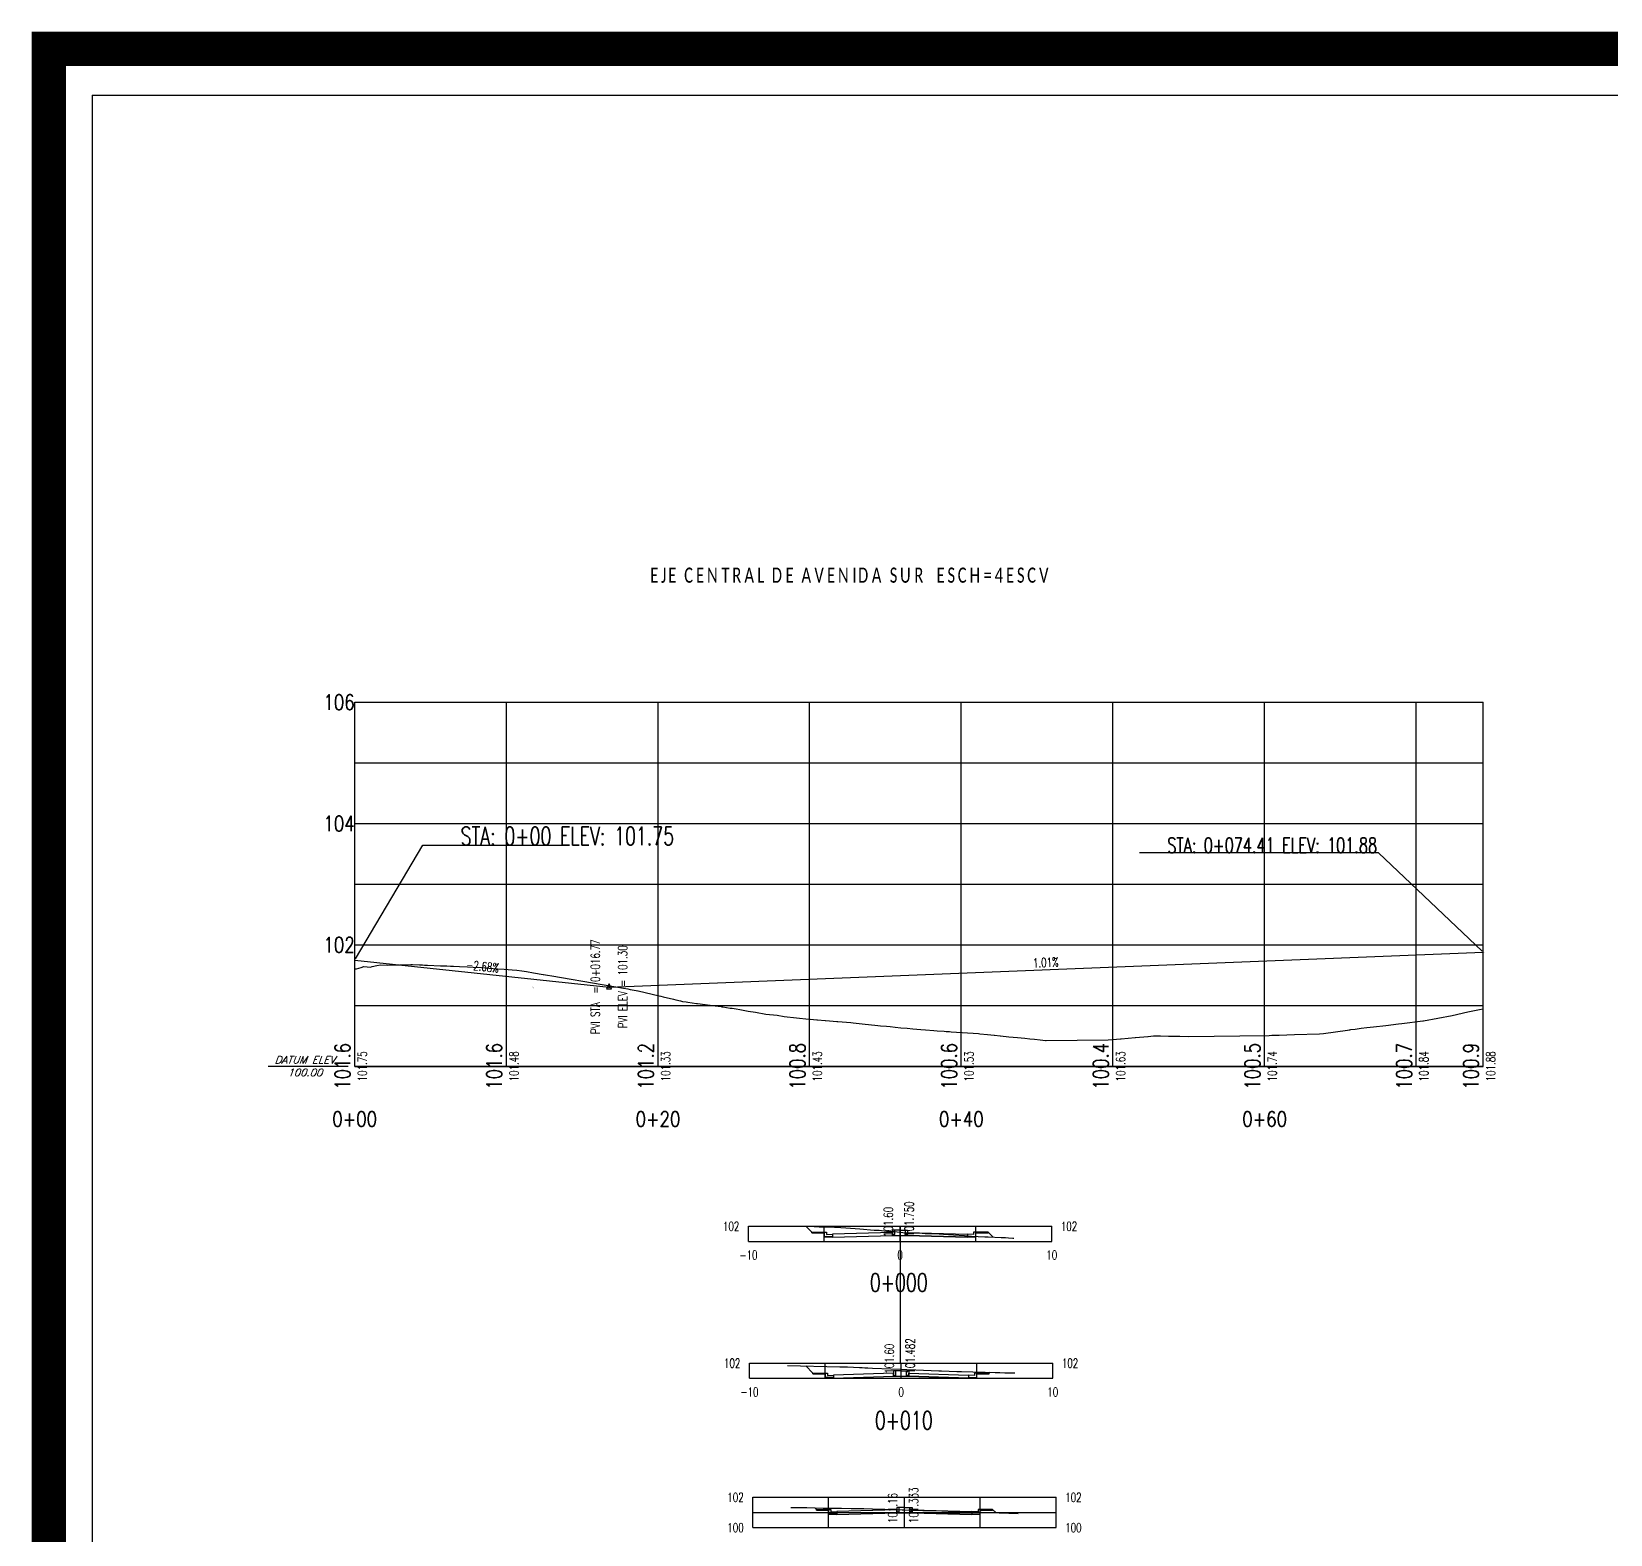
# Model space of a CAD drawing. Header units: metres. Extents: x 604533 to 608048, y 1310709 to 1311860.
# Drawn here: x 605127.4 to 605231.5, y 1311111 to 1311210.1 of the extents above; entities that cross this region are included whole.
import ezdxf
from ezdxf.enums import TextEntityAlignment as Align

# ---------------------------------------------------------------- set-up
doc = ezdxf.new("R2010")
doc.units = ezdxf.units.M
doc.header["$LTSCALE"] = 0.0254
doc.header["$MEASUREMENT"] = 0
for name, color, linetype in [('A CIVIL', 6, 'Continuous'), ('EJE ED CALLE SUR-CT-PROF-BASE', 5, 'Continuous'), ('EJE ED CALLE SUR-CT-PROF-EGC', 6, 'Continuous'), ('EJE ED CALLE SUR-CT-PROF-FGC', 4, 'Continuous'), ('EJE ED CALLE SUR-CT-PROF-GRID', 2, 'Continuous'), ('EJE ED CALLE SUR-CT-PROF-VGRID', 3, 'Continuous'), ('EJE ED CALLE SUR-TXT-PROF-CNTR', 4, 'Continuous'), ('EJE ED CALLE SUR-TXT-PROF-FGC', 4, 'Continuous'), ('EJE ED CALLE SUR-TXT-PROF-GRID', 2, 'Continuous'), ('EJE ED CALLE SUR-TXT-PROF-STAT', 7, 'Continuous'), ('FORMATO', 7, 'Continuous'), ('perfiles', 3, 'Continuous'), ('VENTANAS', 252, 'Continuous'), ('XDATUM', 5, 'Continuous'), ('XEG', 6, 'Continuous'), ('XFG', 1, 'Continuous'), ('XGRID', 2, 'Continuous'), ('XGRIDT', 4, 'Continuous')]:
    doc.layers.add(name, color=color, linetype=linetype)
doc.styles.add('ALINEAMIENTO', font='romans.shx', dxfattribs={"width": 0.7, "height": 1})
doc.styles.add('ALINEAMIENTO 2', font='romans.shx', dxfattribs={"width": 0.7, "height": 0.6})
doc.styles.add('C10O', font='complex', dxfattribs={"oblique": 20, "height": 0.14})
doc.styles.add('perfiles', font='romans.shx', dxfattribs={"width": 0.8, "height": 1})
doc.styles.get("Standard").update_dxf_attribs({"font": 'arial.ttf'})

# ---------------------------------------------------------------- blocks, each defined once
blk = doc.blocks.new('datum')
blk.add_line((-1.625, 0), (-0.125, 0))
at = {"style": 'C10O', "oblique": 20}
blk.add_text('DATUM ELEV', height=0.1389, dxfattribs=at).set_placement((-0.9375, 0.05), align=Align.CENTER)
blk.add_attdef('DATUM', text='', height=0.1389, dxfattribs=at).set_placement((-0.9375, -0.18889), align=Align.CENTER)
blk = doc.blocks.new('_ArchTick')
at = {"color": 0, "linetype": 'ByBlock', "const_width": 0.15}
blk.add_lwpolyline([(-0.5, -0.5), (0.5, 0.5)], dxfattribs=at)
blk = doc.blocks.new('pvi2')
for p, q in [((0, 0.1), (-0.075, -0.05)), ((0.075, -0.05), (0, 0.1)), ((-0.075, -0.05), (0.075, -0.05))]:
    blk.add_line(p, q)
blk.add_circle((0, 0), 0.0125)
at = {"flags": 1}
for tag, p in [('K', (0, -0.005)), ('LENGTH', (0, -0.033))]:
    blk.add_attdef(tag, text='', height=0.01, dxfattribs=at).set_placement(p, align=Align.CENTER)

msp = doc.modelspace()

# ---------------------------------------------------------------- linework, layer by layer
at = {"const_width": 2.28}
msp.add_lwpolyline([(605128.492, 1311208.98), (605128.492, 1310889.78), (605604.442, 1310889.78), (605604.442, 1311208.98)], close=True, dxfattribs=at)
at = {"layer": 'A CIVIL', "color": 1, "ltscale": 20000}
for p, q in [((605216.171, 1311155.962), (605200.404, 1311155.962)), ((605222.992, 1311149.485), (605216.171, 1311155.962))]:
    msp.add_line(p, q, dxfattribs=at)
at = {"layer": 'EJE ED CALLE SUR-CT-PROF-BASE', "ltscale": 20000}
for p, q in [((605148.657, 1311141.871), (605148.657, 1311141.896)), ((605148.657, 1311141.896), (605223.064, 1311141.896)), ((605148.657, 1311141.871), (605223.064, 1311141.871)), ((605158.657, 1311141.871), (605158.657, 1311141.896)), ((605168.657, 1311141.871), (605168.657, 1311141.896)), ((605178.657, 1311141.871), (605178.657, 1311141.896)), ((605188.657, 1311141.871), (605188.657, 1311141.896)), ((605198.657, 1311141.871), (605198.657, 1311141.896)), ((605208.657, 1311141.871), (605208.657, 1311141.896)), ((605218.657, 1311141.871), (605218.657, 1311141.896)), ((605223.064, 1311141.871), (605223.064, 1311141.896))]:
    msp.add_line(p, q, dxfattribs=at)
at = {"layer": 'EJE ED CALLE SUR-CT-PROF-EGC', "ltscale": 20000}
msp.add_lwpolyline([(605148.657, 1311148.315), (605148.787, 1311148.305), (605149.086, 1311148.401), (605149.268, 1311148.46), (605149.699, 1311148.435), (605149.8, 1311148.46), (605150.126, 1311148.531), (605150.356, 1311148.568), (605150.848, 1311148.547), (605152.353, 1311148.601), (605152.478, 1311148.592), (605152.926, 1311148.577), (605153.122, 1311148.569), (605153.26, 1311148.562), (605153.449, 1311148.554), (605154.319, 1311148.515), (605154.743, 1311148.507), (605154.965, 1311148.498), (605155.18, 1311148.489), (605155.563, 1311148.464), (605156.106, 1311148.452), (605156.469, 1311148.421), (605157.029, 1311148.407), (605157.501, 1311148.363), (605158.067, 1311148.308), (605158.508, 1311148.293), (605159.03, 1311148.238), (605159.339, 1311148.223), (605159.673, 1311148.183), (605159.987, 1311148.134), (605160.455, 1311148.056), (605161.076, 1311147.948), (605161.111, 1311147.945), (605161.369, 1311147.896), (605161.663, 1311147.845), (605164.978, 1311147.28), (605166.007, 1311147.104), (605166.383, 1311147.039), (605166.665, 1311146.99), (605166.826, 1311146.962), (605167.209, 1311146.896), (605167.322, 1311146.87), (605167.341, 1311146.865), (605168.743, 1311146.533), (605168.85, 1311146.507), (605169.008, 1311146.468), (605169.679, 1311146.308), (605169.822, 1311146.275), (605170.133, 1311146.2), (605170.271, 1311146.167), (605170.517, 1311146.132), (605170.614, 1311146.109), (605171.19, 1311146.035), (605171.266, 1311146.018), (605172.09, 1311145.915), (605172.179, 1311145.896), (605172.196, 1311145.896), (605172.227, 1311145.896), (605172.812, 1311145.822), (605172.863, 1311145.815), (605172.929, 1311145.805), (605173.415, 1311145.728), (605173.547, 1311145.71), (605173.671, 1311145.692), (605173.805, 1311145.674), (605174.044, 1311145.642), (605174.608, 1311145.526), (605175.09, 1311145.467), (605175.775, 1311145.329), (605176.506, 1311145.249), (605176.987, 1311145.16), (605177.791, 1311145.085), (605178.597, 1311144.991), (605178.642, 1311144.989), (605178.686, 1311144.988), (605179.128, 1311144.953), (605179.169, 1311144.952), (605179.679, 1311144.915), (605179.695, 1311144.915), (605179.955, 1311144.896), (605180.452, 1311144.851), (605180.51, 1311144.844), (605181.371, 1311144.765), (605181.531, 1311144.746), (605182.318, 1311144.671), (605182.537, 1311144.645), (605183.15, 1311144.585), (605183.334, 1311144.565), (605183.723, 1311144.525), (605183.973, 1311144.504), (605184.303, 1311144.467), (605184.679, 1311144.424), (605185.094, 1311144.394), (605185.459, 1311144.353), (605185.984, 1311144.32), (605186.29, 1311144.286), (605186.844, 1311144.254), (605187.065, 1311144.23), (605187.526, 1311144.205), (605187.653, 1311144.191), (605187.88, 1311144.179), (605187.992, 1311144.165), (605189.797, 1311144.041), (605189.887, 1311144.03), (605190.389, 1311143.98), (605190.812, 1311143.938), (605190.841, 1311143.934), (605191.224, 1311143.896), (605191.244, 1311143.894), (605191.244, 1311143.894), (605191.796, 1311143.839), (605192.362, 1311143.783), (605192.842, 1311143.735), (605193.172, 1311143.702), (605193.476, 1311143.671), (605193.846, 1311143.633), (605194.213, 1311143.596), (605194.252, 1311143.598), (605198.335, 1311143.634), (605199.153, 1311143.703), (605199.201, 1311143.706), (605200.128, 1311143.785), (605200.152, 1311143.787), (605200.964, 1311143.856), (605200.978, 1311143.857), (605201.326, 1311143.887), (605201.332, 1311143.888), (605201.448, 1311143.896), (605201.464, 1311143.896), (605201.482, 1311143.896), (605201.676, 1311143.896), (605201.784, 1311143.893), (605202.32, 1311143.88), (605203.057, 1311143.863), (605203.641, 1311143.85), (605203.644, 1311143.85), (605207.029, 1311143.896), (605208.961, 1311143.919), (605209.125, 1311143.929), (605209.606, 1311143.948), (605210.633, 1311143.991), (605212.269, 1311144.037), (605212.535, 1311144.043), (605214.117, 1311144.264), (605214.233, 1311144.289), (605214.282, 1311144.299), (605214.332, 1311144.309), (605214.623, 1311144.342), (605215.031, 1311144.393), (605215.389, 1311144.439), (605215.623, 1311144.468), (605215.84, 1311144.493), (605216.656, 1311144.587), (605217.481, 1311144.69), (605217.714, 1311144.717), (605219.082, 1311144.889), (605219.092, 1311144.89), (605219.135, 1311144.896), (605221.03, 1311145.241), (605222.059, 1311145.474), (605222.815, 1311145.624), (605223.063, 1311145.683)], dxfattribs=at)
at = {"layer": 'EJE ED CALLE SUR-CT-PROF-FGC', "ltscale": 20000}
for p, q in [((605165.427, 1311147.096), (605223.064, 1311149.416)), ((605148.657, 1311148.896), (605165.427, 1311147.096))]:
    msp.add_line(p, q, dxfattribs=at)
at = {"layer": 'EJE ED CALLE SUR-CT-PROF-GRID', "ltscale": 20000}
for p, q in [((605148.657, 1311141.896), (605148.657, 1311165.896)), ((605148.657, 1311165.896), (605223.064, 1311165.896)), ((605158.657, 1311141.896), (605158.657, 1311165.896)), ((605168.657, 1311141.896), (605168.657, 1311165.896)), ((605178.657, 1311141.896), (605178.657, 1311165.896)), ((605188.657, 1311141.896), (605188.657, 1311165.896)), ((605198.657, 1311141.896), (605198.657, 1311165.896)), ((605208.657, 1311141.896), (605208.657, 1311165.896)), ((605218.657, 1311141.896), (605218.657, 1311165.896)), ((605223.064, 1311141.896), (605223.064, 1311165.896)), ((605148.657, 1311161.896), (605223.064, 1311161.896)), ((605148.657, 1311157.896), (605223.064, 1311157.896)), ((605148.657, 1311153.896), (605223.064, 1311153.896)), ((605148.657, 1311149.896), (605223.064, 1311149.896)), ((605148.657, 1311145.896), (605223.064, 1311145.896))]:
    msp.add_line(p, q, dxfattribs=at)
at = {"layer": 'EJE ED CALLE SUR-CT-PROF-VGRID', "ltscale": 20000}
for p, q in [((605148.657, 1311141.896), (605148.657, 1311148.315)), ((605158.657, 1311141.896), (605158.657, 1311148.277)), ((605168.657, 1311141.896), (605168.657, 1311146.554)), ((605178.657, 1311141.896), (605178.657, 1311144.989)), ((605223.064, 1311141.896), (605223.064, 1311145.672)), ((605188.657, 1311141.896), (605188.657, 1311144.119)), ((605208.657, 1311141.896), (605208.657, 1311143.915)), ((605218.657, 1311141.896), (605218.657, 1311144.836)), ((605198.657, 1311141.896), (605198.657, 1311143.661))]:
    msp.add_line(p, q, dxfattribs=at)
at = {"layer": 'EJE ED CALLE SUR-TXT-PROF-FGC', "ltscale": 20000}
msp.add_line((605165.427, 1311147.102), (605165.427, 1311147.153), dxfattribs=at)
at = {"layer": 'FORMATO', "color": 8}
for q in [(605131.342, 1310892.729), (605601.592, 1311205.933)]:
    msp.add_line((605131.342, 1311205.933), q, dxfattribs=at)
at = {"layer": 'perfiles', "color": 1, "ltscale": 20000}
for p, q in [((605148.708, 1311148.982), (605153.15, 1311156.468)), ((605153.15, 1311156.468), (605154.399, 1311156.468)), ((605154.399, 1311156.468), (605162.399, 1311156.468))]:
    msp.add_line(p, q, dxfattribs=at)
at = {"layer": 'VENTANAS', "ltscale": 20000}
msp.add_line((605184.619, 1311131.338), (605184.619, 1311122.313), dxfattribs=at)
at = {"layer": 'XDATUM', "ltscale": 20000}
for points in [[(605178.427, 1311131.331), (605178.809, 1311130.949), (605178.809, 1311130.899), (605179.619, 1311130.899), (605179.619, 1311130.649), (605180.169, 1311130.649), (605180.169, 1311130.619), (605184.119, 1311130.737), (605184.619, 1311130.737), (605185.119, 1311130.737), (605189.069, 1311130.619), (605189.069, 1311130.649), (605189.619, 1311130.649), (605189.619, 1311130.899), (605190.429, 1311130.899), (605190.429, 1311130.949), (605190.759, 1311130.619)], [(605178.406, 1311122.127), (605178.876, 1311121.657), (605178.876, 1311121.607), (605179.686, 1311121.607), (605179.686, 1311121.357), (605180.236, 1311121.357), (605180.236, 1311121.327), (605184.186, 1311121.445), (605184.686, 1311121.445), (605185.186, 1311121.445), (605189.136, 1311121.327), (605189.136, 1311121.357), (605189.686, 1311121.357), (605189.686, 1311121.607), (605190.496, 1311121.607), (605190.496, 1311121.657), (605190.546, 1311121.707)], [(605178.993, 1311112.767), (605179.098, 1311112.661), (605179.098, 1311112.611), (605179.908, 1311112.611), (605179.908, 1311112.361), (605180.458, 1311112.361), (605180.458, 1311112.331), (605184.408, 1311112.449), (605184.908, 1311112.449), (605185.408, 1311112.449), (605189.358, 1311112.331), (605189.358, 1311112.361), (605189.908, 1311112.361), (605189.908, 1311112.611), (605190.718, 1311112.611), (605190.718, 1311112.661), (605190.926, 1311112.454)]]:
    msp.add_lwpolyline(points, dxfattribs=at)
at = {"layer": 'XEG', "ltscale": 20000}
for points in [[(605177.119, 1311131.338), (605177.634, 1311131.338), (605177.722, 1311131.338), (605178.115, 1311131.338), (605178.963, 1311131.319), (605179.134, 1311131.313), (605179.283, 1311131.305), (605180.288, 1311131.276), (605180.718, 1311131.249), (605181.042, 1311131.238), (605181.959, 1311131.176), (605182.914, 1311131.088), (605183.012, 1311131.088), (605183.078, 1311131.088), (605183.249, 1311131.088), (605183.883, 1311131.002), (605184.221, 1311130.985), (605184.619, 1311130.942), (605184.798, 1311130.923), (605185.423, 1311130.901), (605186.074, 1311130.879), (605186.275, 1311130.864), (605186.618, 1311130.855), (605187.191, 1311130.838), (605187.229, 1311130.838), (605187.301, 1311130.838), (605187.312, 1311130.838), (605187.485, 1311130.827), (605187.817, 1311130.796), (605188.142, 1311130.778), (605188.86, 1311130.722), (605189.327, 1311130.685), (605190.204, 1311130.647), (605190.427, 1311130.632), (605191.29, 1311130.598), (605191.324, 1311130.596), (605191.573, 1311130.588), (605191.765, 1311130.576), (605192.054, 1311130.561), (605192.119, 1311130.557)], [(605177.186, 1311122.161), (605180.655, 1311122.063), (605180.824, 1311122.063), (605180.972, 1311122.063), (605181.062, 1311122.063), (605181.155, 1311122.063), (605181.952, 1311122.021), (605182.11, 1311122.016), (605182.3, 1311122.009), (605182.492, 1311122.002), (605182.805, 1311121.99), (605184.012, 1311121.934), (605184.686, 1311121.908), (605185.069, 1311121.894), (605185.666, 1311121.867), (605187.173, 1311121.813), (605187.356, 1311121.806), (605188.367, 1311121.765), (605188.673, 1311121.761), (605189.418, 1311121.734), (605189.831, 1311121.726), (605190.234, 1311121.713), (605190.878, 1311121.701), (605191.197, 1311121.69), (605191.533, 1311121.678), (605192.186, 1311121.667)], [(605177.408, 1311112.796), (605177.442, 1311112.796), (605177.913, 1311112.792), (605178.481, 1311112.789), (605179.539, 1311112.744), (605180.201, 1311112.742), (605180.756, 1311112.741), (605181.383, 1311112.734), (605181.775, 1311112.726), (605182.195, 1311112.717), (605182.225, 1311112.716), (605182.232, 1311112.716), (605182.236, 1311112.716), (605182.76, 1311112.701), (605182.805, 1311112.699), (605183.194, 1311112.687), (605183.234, 1311112.685), (605183.622, 1311112.673), (605184.162, 1311112.655), (605184.201, 1311112.654), (605184.751, 1311112.636), (605184.811, 1311112.634), (605184.861, 1311112.633), (605184.908, 1311112.631), (605185.34, 1311112.617), (605185.434, 1311112.615), (605185.568, 1311112.611), (605185.793, 1311112.607), (605186.121, 1311112.601), (605186.518, 1311112.593), (605186.939, 1311112.584), (605187.792, 1311112.56), (605188.754, 1311112.527), (605188.958, 1311112.52), (605189.967, 1311112.487), (605190.54, 1311112.467), (605192.408, 1311112.402)]]:
    msp.add_lwpolyline(points, dxfattribs=at)
at = {"layer": 'XFG', "ltscale": 20000}
for points in [[(605178.809, 1311130.949), (605178.809, 1311130.949), (605178.427, 1311131.331)], [(605178.809, 1311130.949), (605179.619, 1311130.949), (605179.619, 1311130.899), (605178.809, 1311130.899), (605178.809, 1311130.949)], [(605179.769, 1311130.799), (605180.169, 1311130.82), (605180.169, 1311130.649), (605179.619, 1311130.649), (605179.619, 1311130.949), (605179.769, 1311130.949), (605179.769, 1311130.799)], [(605184.119, 1311130.737), (605184.119, 1311130.938), (605180.169, 1311130.819), (605180.169, 1311130.619), (605184.119, 1311130.737)], [(605184.619, 1311131.088), (605184.119, 1311131.088), (605184.119, 1311130.788), (605184.269, 1311130.788), (605184.269, 1311131.088)], [(605184.619, 1311131.088), (605185.119, 1311131.088), (605185.119, 1311130.788), (605184.969, 1311130.788), (605184.969, 1311131.088)], [(605185.119, 1311130.737), (605185.119, 1311130.938), (605189.069, 1311130.819), (605189.069, 1311130.619), (605185.119, 1311130.737)], [(605189.469, 1311130.799), (605189.069, 1311130.82), (605189.069, 1311130.649), (605189.619, 1311130.649), (605189.619, 1311130.949), (605189.469, 1311130.949), (605189.469, 1311130.799)], [(605190.429, 1311130.949), (605189.619, 1311130.949), (605189.619, 1311130.899), (605190.429, 1311130.899), (605190.429, 1311130.949)], [(605190.429, 1311130.949), (605190.429, 1311130.949), (605190.759, 1311130.619)], [(605178.876, 1311121.657), (605178.876, 1311121.657), (605178.406, 1311122.127)], [(605178.876, 1311121.657), (605179.686, 1311121.657), (605179.686, 1311121.607), (605178.876, 1311121.607), (605178.876, 1311121.657)], [(605179.836, 1311121.507), (605180.236, 1311121.527), (605180.236, 1311121.357), (605179.686, 1311121.357), (605179.686, 1311121.657), (605179.836, 1311121.657), (605179.836, 1311121.507)], [(605184.186, 1311121.445), (605184.186, 1311121.645), (605180.236, 1311121.527), (605180.236, 1311121.327), (605184.186, 1311121.445)], [(605184.686, 1311121.795), (605184.186, 1311121.795), (605184.186, 1311121.495), (605184.336, 1311121.495), (605184.336, 1311121.795)], [(605184.686, 1311121.795), (605185.186, 1311121.795), (605185.186, 1311121.495), (605185.036, 1311121.495), (605185.036, 1311121.795)], [(605185.186, 1311121.445), (605185.186, 1311121.645), (605189.136, 1311121.527), (605189.136, 1311121.327), (605185.186, 1311121.445)], [(605189.536, 1311121.507), (605189.136, 1311121.527), (605189.136, 1311121.357), (605189.686, 1311121.357), (605189.686, 1311121.657), (605189.536, 1311121.657), (605189.536, 1311121.507)], [(605190.496, 1311121.657), (605189.686, 1311121.657), (605189.686, 1311121.607), (605190.496, 1311121.607), (605190.496, 1311121.657)], [(605190.496, 1311121.657), (605190.496, 1311121.657), (605190.546, 1311121.707)], [(605179.098, 1311112.661), (605179.098, 1311112.661), (605178.993, 1311112.767)], [(605179.098, 1311112.661), (605179.908, 1311112.661), (605179.908, 1311112.611), (605179.098, 1311112.611), (605179.098, 1311112.661)], [(605180.058, 1311112.511), (605180.458, 1311112.532), (605180.458, 1311112.361), (605179.908, 1311112.361), (605179.908, 1311112.661), (605180.058, 1311112.661), (605180.058, 1311112.511)], [(605184.908, 1311112.799), (605184.408, 1311112.799), (605184.408, 1311112.499), (605184.558, 1311112.499), (605184.558, 1311112.799)], [(605184.908, 1311112.799), (605185.408, 1311112.799), (605185.408, 1311112.499), (605185.258, 1311112.499), (605185.258, 1311112.799)], [(605189.758, 1311112.511), (605189.358, 1311112.532), (605189.358, 1311112.361), (605189.908, 1311112.361), (605189.908, 1311112.661), (605189.758, 1311112.661), (605189.758, 1311112.511)], [(605190.718, 1311112.661), (605189.908, 1311112.661), (605189.908, 1311112.611), (605190.718, 1311112.611), (605190.718, 1311112.661)], [(605190.718, 1311112.661), (605190.718, 1311112.661), (605190.926, 1311112.454)], [(605184.408, 1311112.449), (605184.408, 1311112.649), (605180.458, 1311112.531), (605180.458, 1311112.331), (605184.408, 1311112.449)], [(605185.408, 1311112.449), (605185.408, 1311112.649), (605189.358, 1311112.531), (605189.358, 1311112.331), (605185.408, 1311112.449)]]:
    msp.add_lwpolyline(points, dxfattribs=at)
at = {"layer": 'XGRID', "ltscale": 20000}
for p, q in [((605174.619, 1311130.338), (605174.619, 1311131.338)), ((605174.619, 1311131.338), (605194.619, 1311131.338)), ((605179.619, 1311130.338), (605179.619, 1311131.338)), ((605184.619, 1311130.338), (605184.619, 1311131.338)), ((605189.619, 1311130.338), (605189.619, 1311131.338)), ((605194.619, 1311130.338), (605194.619, 1311131.338)), ((605174.619, 1311130.338), (605194.619, 1311130.338)), ((605174.686, 1311121.313), (605174.686, 1311122.313)), ((605174.686, 1311122.313), (605194.686, 1311122.313)), ((605179.686, 1311121.313), (605179.686, 1311122.313)), ((605184.686, 1311121.313), (605184.686, 1311122.313)), ((605189.686, 1311121.313), (605189.686, 1311122.313)), ((605194.686, 1311121.313), (605194.686, 1311122.313)), ((605174.686, 1311121.313), (605194.686, 1311121.313)), ((605174.908, 1311111.467), (605174.908, 1311113.467)), ((605174.908, 1311113.467), (605194.908, 1311113.467)), ((605179.908, 1311111.467), (605179.908, 1311113.467)), ((605184.908, 1311111.467), (605184.908, 1311113.467)), ((605189.908, 1311111.467), (605189.908, 1311113.467)), ((605194.908, 1311111.467), (605194.908, 1311113.467)), ((605174.908, 1311112.467), (605194.908, 1311112.467)), ((605174.908, 1311111.467), (605194.908, 1311111.467))]:
    msp.add_line(p, q, dxfattribs=at)

# ---------------------------------------------------------------- block references
at = {"layer": 'A CIVIL', "color": 1, "ltscale": 20000, "xscale": 0.1, "yscale": 0.1, "zscale": 0.1}
for p, rotation in [((605223.064, 1311149.416), 316.4812172838016), ((605160.427, 1311147.071), 253.9066874919069)]:
    msp.add_blockref('_ArchTick', p, dxfattribs=dict(at, rotation=rotation))
at = {"layer": 'EJE ED CALLE SUR-CT-PROF-BASE', "ltscale": 20000, "xscale": 3.511015118740033, "yscale": 3.511015118740033, "zscale": 3.511015118740033}
msp.add_blockref('datum', (605148.657, 1311141.896), dxfattribs=at).add_auto_attribs({'DATUM': '100.00'})
at = {"layer": 'EJE ED CALLE SUR-CT-PROF-FGC', "ltscale": 20000, "xscale": 2.195438175270108, "yscale": 2.195438175270108, "zscale": 2.195438175270108}
msp.add_blockref('pvi2', (605165.427, 1311147.096), dxfattribs=at)
at = {"layer": 'perfiles', "color": 1, "ltscale": 20000, "xscale": 0.1, "yscale": 0.1, "zscale": 0.1, "rotation": 239.3138442178238}
msp.add_blockref('_ArchTick', (605148.657, 1311148.896), dxfattribs=at)

# ---------------------------------------------------------------- texts
at = {"layer": 'A CIVIL', "color": 3, "ltscale": 20000, "insert": (605216.071, 1311155.962), "char_height": 1, "attachment_point": 9, "style": 'ALINEAMIENTO'}
msp.add_mtext('\\A1;STA: 0+074.41 ELEV: 101.88', dxfattribs=at)
at = {"layer": 'EJE ED CALLE SUR-TXT-PROF-CNTR', "ltscale": 20000, "style": 'perfiles', "width": 0.8}
for s, p in [('101.6', (605148.657, 1311141.883)), ('101.6', (605158.657, 1311141.883)), ('101.2', (605168.657, 1311141.883)), ('100.8', (605178.657, 1311141.883)), ('100.6', (605188.657, 1311141.883)), ('100.4', (605198.657, 1311141.883)), ('100.5', (605208.657, 1311141.883)), ('100.7', (605218.657, 1311141.883)), ('100.9', (605223.064, 1311141.883))]:
    msp.add_text(s, height=1, rotation=90, dxfattribs=at).set_placement(p, align=Align.BOTTOM_CENTER)
at = {"layer": 'EJE ED CALLE SUR-TXT-PROF-FGC', "ltscale": 20000, "style": 'ALINEAMIENTO 2', "width": 0.7}
msp.add_text('PVI STA  = 0+016.77', height=0.6, rotation=90, dxfattribs=at).set_placement((605164.827, 1311147.128), align=Align.CENTER)
for s, p in [('PVI ELEV = 101.30', (605166.027, 1311147.128)), ('101.75', (605148.857, 1311141.883)), ('101.48', (605158.857, 1311141.883)), ('101.33', (605168.857, 1311141.883)), ('101.43', (605178.857, 1311141.883)), ('101.53', (605188.857, 1311141.883)), ('101.63', (605198.857, 1311141.883)), ('101.74', (605208.857, 1311141.883)), ('101.84', (605218.857, 1311141.883)), ('101.88', (605223.264, 1311141.883))]:
    msp.add_text(s, height=0.6, rotation=90, dxfattribs=at).set_placement(p, align=Align.TOP_CENTER)
for s, rotation, p in [('-2.68%', 353.87364, (605157.042, 1311147.996)), ('1.01%', 2.305, (605194.245, 1311148.256))]:
    msp.add_text(s, height=0.6, rotation=rotation, dxfattribs=at).set_placement(p, align=Align.BOTTOM_CENTER)
at = {"layer": 'EJE ED CALLE SUR-TXT-PROF-GRID', "ltscale": 20000, "style": 'perfiles', "width": 0.8}
for s, p in [('106', (605148.655, 1311165.896)), ('104', (605148.655, 1311157.896)), ('102', (605148.655, 1311149.896))]:
    msp.add_text(s, height=1, dxfattribs=at).set_placement(p, align=Align.MIDDLE_RIGHT)
at = {"layer": 'EJE ED CALLE SUR-TXT-PROF-STAT', "ltscale": 20000, "style": 'perfiles', "width": 0.8}
for s, p in [('0+00', (605148.657, 1311138.408)), ('0+20', (605168.657, 1311138.408)), ('0+40', (605188.657, 1311138.408)), ('0+60', (605208.657, 1311138.408))]:
    msp.add_text(s, height=1, dxfattribs=at).set_placement(p, align=Align.MIDDLE_CENTER)
at = {"layer": 'perfiles', "ltscale": 20000, "insert": (605168.142, 1311174.775), "char_height": 1, "width": 31.01636, "attachment_point": 1, "style": 'ALINEAMIENTO'}
msp.add_mtext('{\\fCalibri|b0|i0|c0|p34;\\T1.35;EJE CENTRAL DE AVENIDA SUR  ESCH=4ESCV}', dxfattribs=at)
at = {"layer": 'perfiles', "color": 3, "ltscale": 20000, "insert": (605155.647, 1311156.468), "char_height": 1.2, "attachment_point": 7, "style": 'ALINEAMIENTO'}
msp.add_mtext('\\A1;STA: 0+00 ELEV: 101.75', dxfattribs=at)
at = {"layer": 'XGRIDT', "ltscale": 20000, "style": 'ALINEAMIENTO 2', "width": 0.7}
for s, p in [('101.60', (605184.319, 1311130.638)), ('101.60', (605184.386, 1311121.613)), ('101.16', (605184.608, 1311111.767))]:
    msp.add_text(s, height=0.6, rotation=90, dxfattribs=at).set_placement(p, align=Align.BOTTOM_LEFT)
for s, p in [('101.750', (605184.919, 1311130.638)), ('101.482', (605184.986, 1311121.613)), ('101.333', (605185.208, 1311111.767))]:
    msp.add_text(s, height=0.6, rotation=90, dxfattribs=at).set_placement(p, align=Align.TOP_LEFT)
for s, p in [('102', (605174.019, 1311131.338)), ('102', (605174.086, 1311122.313)), ('102', (605174.308, 1311113.467)), ('100', (605174.308, 1311111.467))]:
    msp.add_text(s, height=0.6, dxfattribs=at).set_placement(p, align=Align.MIDDLE_RIGHT)
for s, p in [('102', (605195.219, 1311131.338)), ('102', (605195.286, 1311122.313)), ('102', (605195.508, 1311113.467)), ('100', (605195.508, 1311111.467))]:
    msp.add_text(s, height=0.6, dxfattribs=at).set_placement(p, align=Align.MIDDLE_LEFT)
for s, p in [('-10', (605174.619, 1311129.738)), ('0', (605184.619, 1311129.738)), ('10', (605194.619, 1311129.738)), ('-10', (605174.686, 1311120.713)), ('0', (605184.686, 1311120.713)), ('10', (605194.686, 1311120.713))]:
    msp.add_text(s, height=0.6, dxfattribs=at).set_placement(p, align=Align.TOP_CENTER)
for s, p in [('0+000', (605184.534, 1311126.671)), ('0+010', (605184.865, 1311117.575))]:
    msp.add_text(s, height=1.2, dxfattribs=at).set_placement(p, align=Align.BOTTOM_CENTER)

doc.saveas('drawing.dxf')
